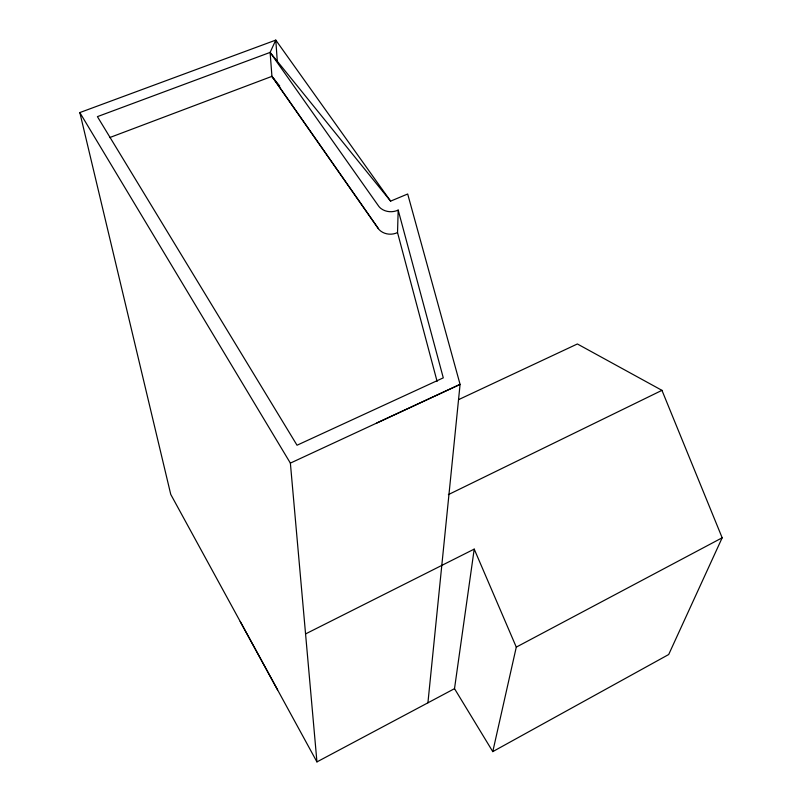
<?xml version="1.0" encoding="UTF-8"?>
<svg xmlns="http://www.w3.org/2000/svg" width="802" height="802" viewBox="0 0 802 802"><rect width="100%" height="100%" fill="white"/><g stroke="black" fill="none" stroke-linecap="round" stroke-linejoin="round"><path stroke-width="1.2" d="M437.1 381.411L397.531 232.57L398.183 210.094C392.759 212.64 385.922 212.229 381.08 208.6A13.855 10.677 1.9 0 1 378.644 206.124L270.114 52.411L275.788 40.1L390.604 201.142L407.687 193.994L460.077 384.379L427.917 702.813M458.564 399.657L577.38 343.968L661.951 390.343L722.171 537.791L668.698 654.512L492.779 751.614L454.513 688.657L474.213 549.109L305.562 633.921M492.779 751.614L516.288 647.114L474.213 549.109M516.288 647.114L722.171 537.791M277.322 61.734L275.788 40.1L79.829 112.571L170.746 494.393L316.94 761.9L454.513 688.657M448.378 494.613L661.951 390.343M316.94 761.9L290.374 463.115L460.077 384.379L376.82 422.985M397.531 232.57C392.228 235.106 385.501 234.695 380.78 231.116A13.574 10.576 1.8 0 1 378.394 228.66L271.938 76.36L270.114 52.411L97.413 116.641L297.031 445.23L443.285 377.852L398.183 210.094M109.684 137.583L271.938 76.36L279.768 86.125M270.114 52.411L390.604 201.142M271.938 76.36L378.384 228.66M79.829 112.571L290.374 463.115M240.219 621.5L277.602 689.91"/></g></svg>
